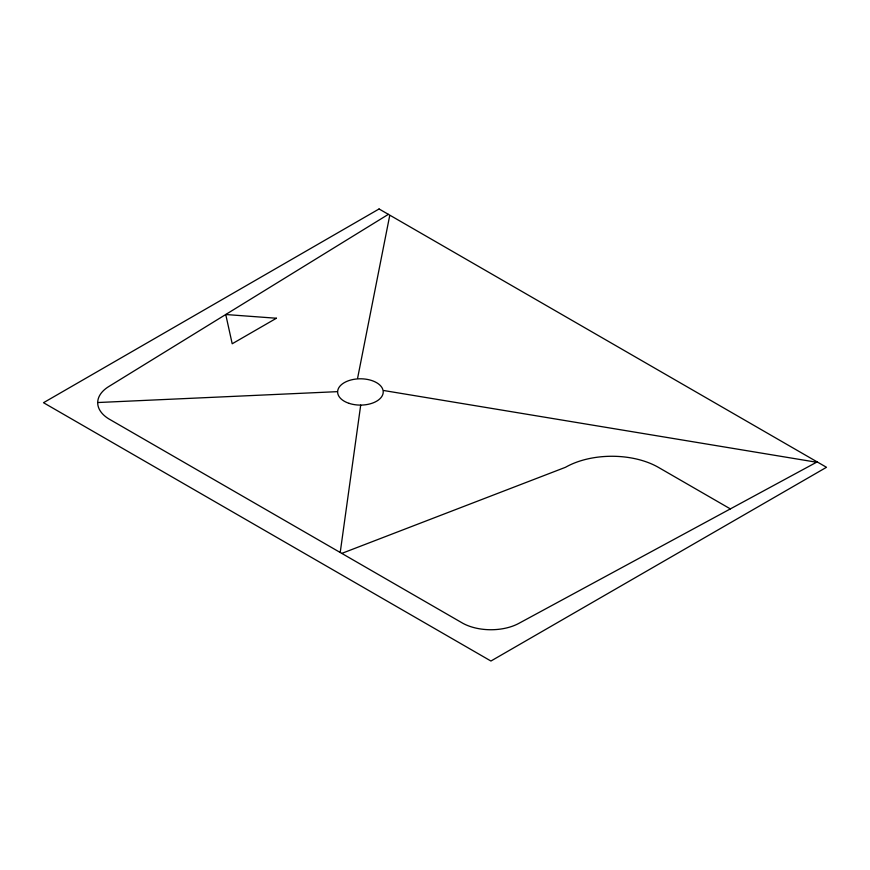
<?xml version="1.0" encoding="UTF-8"?>
<svg xmlns="http://www.w3.org/2000/svg" width="870" height="870" viewBox="0 0 870 870"><rect width="100%" height="100%" fill="white"/><g stroke="black" fill="none" stroke-linecap="round" stroke-linejoin="round"><path stroke-width="1.3" d="M340.224 552.439L360.702 405.105M357.668 377.885L389.706 215.597M388.39 214.346L108.75 386.563A40.89 23.61 0 0 0 108.75 418.851L462.96 623.355A40.89 23.61 0 0 0 518.89 623.355L817.18 461.905M341.79 553.396L565.5 467.288A65.913 38.052 0 0 1 658.503 467.418L730.354 508.896M98.201 402.516L337.408 391.652M384.062 390.576L817.05 462.318M379.07 208.974L43.5 402.712L490.93 661.026L826.5 467.288L379.07 208.974M276.41 318.246L232.203 343.77L225.743 314.516L276.41 318.246M349.033 403.343A22.805 13.159 0 0 0 383.224 391.946A22.805 13.159 0 0 0 349.033 380.549A22.805 13.159 0 0 0 349.033 403.343"/></g></svg>
